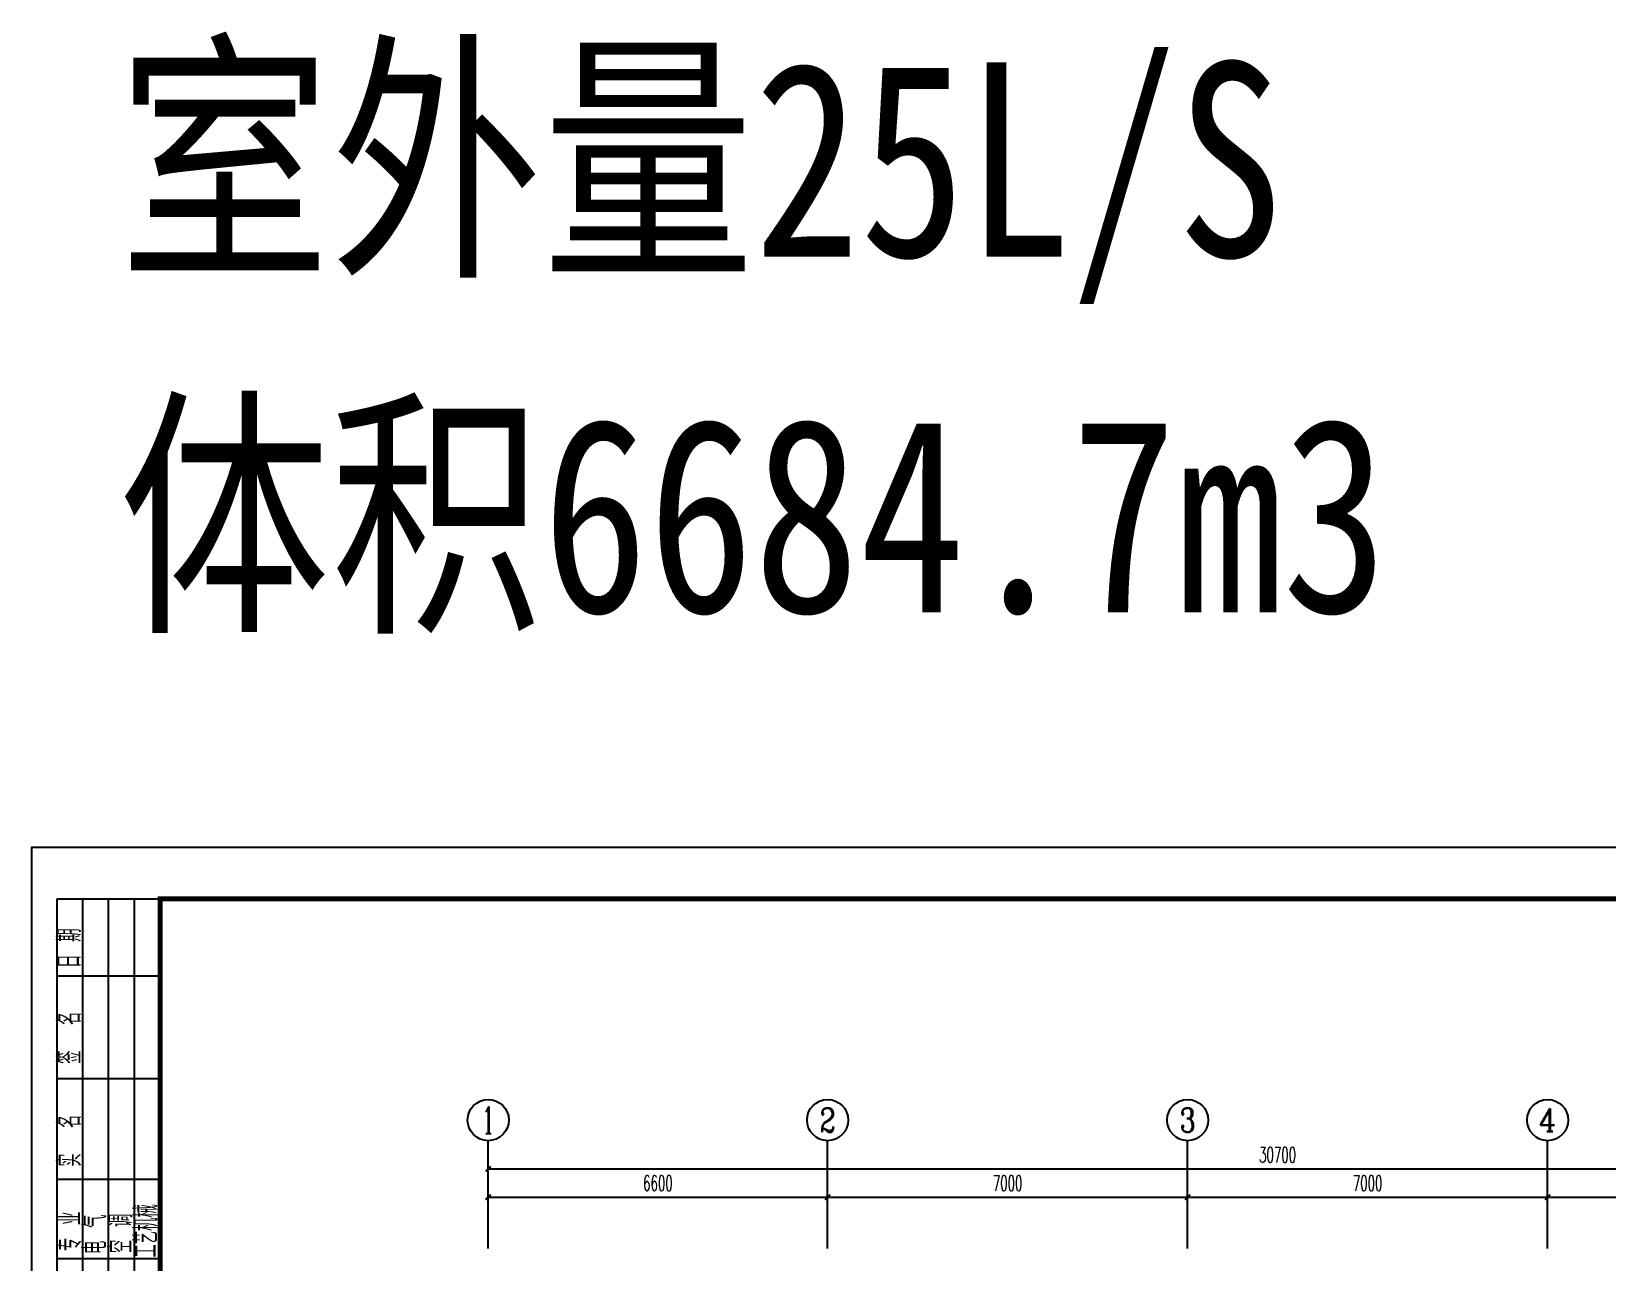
# Model space of a CAD drawing. Extents: x -1254782 to -617813, y -619975 to -323764.
# Drawn here: x -862996 to -832371, y -568627 to -544704 of the extents above; entities that cross this region are included whole.
import ezdxf
from ezdxf.enums import TextEntityAlignment as Align

# ---------------------------------------------------------------- set-up
doc = ezdxf.new("R2010")
doc.units = 0
doc.header["$LTSCALE"] = 1000
doc.header["$MEASUREMENT"] = 0
for name, color, linetype in [('4', 4, 'Continuous'), ('9', 9, 'Continuous'), ('AXIS', 3, 'Continuous'), ('AXIS_TEXT', 7, 'Continuous'), ('PUB_TEXT', 7, 'Continuous'), ('PUB_TITLE', 4, 'Continuous'), ('框', 130, 'Continuous')]:
    doc.layers.add(name, color=color, linetype=linetype)
doc.styles.add('-宋体', font='simsun_0.shx', dxfattribs={"width": 0.8})
doc.styles.add('_TCH_AXIS', font='COMPLEX', dxfattribs={"bigfont": 'GBCBIG'})
doc.styles.add('_TCH_DIM', font='SIMPLEX.shx', dxfattribs={"width": 0.8, "bigfont": 'GBCBIG.shx'})
doc.styles.add('_TCH_DIM_T3', font='SIMPLEX.shx', dxfattribs={"width": 0.564706, "bigfont": 'GBCBIG.shx'})
doc.styles.add('COMPLEX', font='COMPLEX')
doc.dimstyles.new('_TCH_ARCH&&100', dxfattribs={"dimtxt": 297.5, "dimasz": 100, "dimexe": 250, "dimexo": 300, "dimgap": 126.25, "dimtad": 1, "dimdec": 0, "dimzin": 0, "dimdsep": 46, "dimtxsty": '_TCH_DIM_T3', "dimblk": 'ARCHTICK', "dimcen": 0.09, "dimclrt": 7, "dimazin": 2, "dimtfac": 1, "dimtdec": 0, "dimtix": 1, "dimtmove": 2, "dimatfit": 3, "dimfxl": 1, "dimtolj": 1, "dimtzin": 0, "dimarcsym": 0})

# ---------------------------------------------------------------- blocks, each defined once
blk = doc.blocks.new('_ArchTick')
at = {"color": 0, "linetype": 'ByBlock', "const_width": 0.4}
blk.add_lwpolyline([(-0.5, -0.5), (0.5, 0.5)], dxfattribs=at)
blk = doc.blocks.new('*D270')
at = {"layer": 'AXIS', "color": 0, "lineweight": -2, "transparency": 16777216}
for p, q in [((3900, 22200), (3900, 23700)), ((34600, 22200), (34600, 23700)), ((3900, 23450), (34600, 23450))]:
    blk.add_line(p, q, dxfattribs=at)
at = {"layer": 'Defpoints', "color": 0, "transparency": 16777216}
for p in [(34600, 23450), (3900, 21900), (34600, 21900)]:
    blk.add_point(p, dxfattribs=at)
at = {"layer": 'AXIS', "color": 0, "lineweight": -2, "transparency": 16777216, "xscale": 100, "yscale": 100, "zscale": 100, "rotation": 180}
blk.add_blockref('_ArchTick', (3900, 23450), dxfattribs=at)
at = {"layer": 'AXIS', "color": 0, "lineweight": -2, "transparency": 16777216, "xscale": 100, "yscale": 100, "zscale": 100}
blk.add_blockref('_ArchTick', (34600, 23450), dxfattribs=at)
at = {"layer": 'AXIS', "color": 7, "transparency": 16777216, "insert": (19250, 23725), "char_height": 297.5, "attachment_point": 5, "style": '_TCH_DIM_T3'}
blk.add_mtext('\\A1;30700', dxfattribs=at)
blk = doc.blocks.new('*D271')
at = {"layer": 'AXIS', "color": 0, "lineweight": -2, "transparency": 16777216}
for p, q in [((3900, 22200), (3900, 23150)), ((10500, 22200), (10500, 23150)), ((3900, 22900), (10500, 22900))]:
    blk.add_line(p, q, dxfattribs=at)
at = {"layer": 'Defpoints', "color": 0, "transparency": 16777216}
for p in [(10500, 22900), (3900, 21900), (10500, 21900)]:
    blk.add_point(p, dxfattribs=at)
at = {"layer": 'AXIS', "color": 0, "lineweight": -2, "transparency": 16777216, "xscale": 100, "yscale": 100, "zscale": 100, "rotation": 180}
blk.add_blockref('_ArchTick', (3900, 22900), dxfattribs=at)
at = {"layer": 'AXIS', "color": 0, "lineweight": -2, "transparency": 16777216, "xscale": 100, "yscale": 100, "zscale": 100}
blk.add_blockref('_ArchTick', (10500, 22900), dxfattribs=at)
at = {"layer": 'AXIS', "color": 7, "transparency": 16777216, "insert": (7200, 23175), "char_height": 297.5, "attachment_point": 5, "style": '_TCH_DIM_T3'}
blk.add_mtext('\\A1;6600', dxfattribs=at)
blk = doc.blocks.new('*D272')
at = {"layer": 'AXIS', "color": 0, "lineweight": -2, "transparency": 16777216}
for p, q in [((10500, 22200), (10500, 23150)), ((17500, 22200), (17500, 23150)), ((10500, 22900), (17500, 22900))]:
    blk.add_line(p, q, dxfattribs=at)
at = {"layer": 'Defpoints', "color": 0, "transparency": 16777216}
for p in [(17500, 22900), (10500, 21900), (17500, 21900)]:
    blk.add_point(p, dxfattribs=at)
at = {"layer": 'AXIS', "color": 0, "lineweight": -2, "transparency": 16777216, "xscale": 100, "yscale": 100, "zscale": 100, "rotation": 180}
blk.add_blockref('_ArchTick', (10500, 22900), dxfattribs=at)
at = {"layer": 'AXIS', "color": 0, "lineweight": -2, "transparency": 16777216, "xscale": 100, "yscale": 100, "zscale": 100}
blk.add_blockref('_ArchTick', (17500, 22900), dxfattribs=at)
at = {"layer": 'AXIS', "color": 7, "transparency": 16777216, "insert": (14000, 23175), "char_height": 297.5, "attachment_point": 5, "style": '_TCH_DIM_T3'}
blk.add_mtext('\\A1;7000', dxfattribs=at)
blk = doc.blocks.new('*D273')
at = {"layer": 'AXIS', "color": 0, "lineweight": -2, "transparency": 16777216}
for p, q in [((17500, 22200), (17500, 23150)), ((24500, 22200), (24500, 23150)), ((17500, 22900), (24500, 22900))]:
    blk.add_line(p, q, dxfattribs=at)
at = {"layer": 'Defpoints', "color": 0, "transparency": 16777216}
for p in [(24500, 22900), (17500, 21900), (24500, 21900)]:
    blk.add_point(p, dxfattribs=at)
at = {"layer": 'AXIS', "color": 0, "lineweight": -2, "transparency": 16777216, "xscale": 100, "yscale": 100, "zscale": 100, "rotation": 180}
blk.add_blockref('_ArchTick', (17500, 22900), dxfattribs=at)
at = {"layer": 'AXIS', "color": 0, "lineweight": -2, "transparency": 16777216, "xscale": 100, "yscale": 100, "zscale": 100}
blk.add_blockref('_ArchTick', (24500, 22900), dxfattribs=at)
at = {"layer": 'AXIS', "color": 7, "transparency": 16777216, "insert": (21000, 23175), "char_height": 297.5, "attachment_point": 5, "style": '_TCH_DIM_T3'}
blk.add_mtext('\\A1;7000', dxfattribs=at)
blk = doc.blocks.new('*D274')
at = {"layer": 'AXIS', "color": 0, "lineweight": -2, "transparency": 16777216}
for p, q in [((24500, 22200), (24500, 23150)), ((31500, 22200), (31500, 23150)), ((24500, 22900), (31500, 22900))]:
    blk.add_line(p, q, dxfattribs=at)
at = {"layer": 'Defpoints', "color": 0, "transparency": 16777216}
for p in [(31500, 22900), (24500, 21900), (31500, 21900)]:
    blk.add_point(p, dxfattribs=at)
at = {"layer": 'AXIS', "color": 0, "lineweight": -2, "transparency": 16777216, "xscale": 100, "yscale": 100, "zscale": 100, "rotation": 180}
blk.add_blockref('_ArchTick', (24500, 22900), dxfattribs=at)
at = {"layer": 'AXIS', "color": 0, "lineweight": -2, "transparency": 16777216, "xscale": 100, "yscale": 100, "zscale": 100}
blk.add_blockref('_ArchTick', (31500, 22900), dxfattribs=at)
at = {"layer": 'AXIS', "color": 7, "transparency": 16777216, "insert": (28000, 23175), "char_height": 297.5, "attachment_point": 5, "style": '_TCH_DIM_T3'}
blk.add_mtext('\\A1;7000', dxfattribs=at)
blk = doc.blocks.new('_AXISO')
blk.add_circle((0, 0), 0.5)
at = {"layer": 'AXIS_TEXT', "style": 'COMPLEX', "width": 1.041667}
blk.add_attdef('A', text='', height=0.56, dxfattribs=at).set_placement((-0.25, -0.28), (0.25, -0.28), align=Align.FIT)
blk = doc.blocks.new('A$C29A34EED')
at = {"layer": '框'}
for p, q in [((0, 461), (0, 14461)), ((0, 14461), (2000, 14461)), ((500, 461), (500, 14461)), ((1000, 461), (1000, 14461)), ((1500, 461), (1500, 14461)), ((2000, 461), (2000, 14461)), ((2000, 12961), (0, 12961)), ((2000, 10961), (0, 10961)), ((2000, 9005), (0, 9005)), ((2000, 7461), (0, 7461)), ((2000, 5961), (0, 5961)), ((2000, 3961), (0, 3961)), ((2000, 2005), (0, 2005)), ((2000, 461), (0, 461))]:
    blk.add_line(p, q, dxfattribs=at)
at = {"layer": '框', "style": '_TCH_DIM', "width": 0.8}
for s, p in [('日 期', (462, 13120)), ('签  名', (466, 11253)), ('实  名', (466, 9253)), ('专 业', (472, 7613)), ('电 气', (957, 7555)), ('空 调', (1460, 7573)), ('工艺机械', (1953, 7486)), ('日 期', (462, 6120)), ('签  名', (466, 4253)), ('实  名', (466, 2253)), ('专 业', (480, 613)), ('建 筑', (967, 607)), ('结 构', (1470, 612)), ('给排水', (1970, 645)), ('会', (470, 12)), ('签', (1174, -12))]:
    blk.add_text(s, height=450, rotation=90, dxfattribs=at).set_placement(p)
blk = doc.blocks.new('A$C21C844B0')
at = {"layer": '4'}
blk.add_blockref('A$C29A34EED', (0, 26072), dxfattribs=at)
blk = doc.blocks.new('A$C183D7180')
at = {"layer": 'AXIS'}
for p, q in [((3900, 21900), (3900, 24000)), ((10500, 21900), (10500, 24000)), ((17500, 21900), (17500, 24000)), ((24500, 21900), (24500, 24000))]:
    blk.add_line(p, q, dxfattribs=at)
ref = blk.add_blockref('_AXISO', (3900, 24400), dxfattribs=dict(at, xscale=800, yscale=800, zscale=800))
ref.add_attrib('A', '1', dxfattribs={"layer": 'AXIS_TEXT', "height": 514.7, "style": '_TCH_AXIS'}).set_placement((3789.7, 24142.6), (4010.3, 24142.6), align=Align.FIT)
ref = blk.add_blockref('_AXISO', (10500, 24400), dxfattribs=dict(at, xscale=800, yscale=800, zscale=800))
ref.add_attrib('A', '2', dxfattribs={"layer": 'AXIS_TEXT', "height": 465.9, "style": '_TCH_AXIS'}).set_placement((10344.7, 24167), (10655.3, 24167), align=Align.FIT)
ref = blk.add_blockref('_AXISO', (17500, 24400), dxfattribs=dict(at, xscale=800, yscale=800, zscale=800))
ref.add_attrib('A', '3', dxfattribs={"layer": 'AXIS_TEXT', "height": 465.9, "style": '_TCH_AXIS'}).set_placement((17344.7, 24167), (17655.3, 24167), align=Align.FIT)
ref = blk.add_blockref('_AXISO', (24500, 24400), dxfattribs=dict(at, xscale=800, yscale=800, zscale=800))
ref.add_attrib('A', '4', dxfattribs={"layer": 'AXIS_TEXT', "height": 445.4, "style": '_TCH_AXIS'}).set_placement((24330.3, 24177.3), (24669.7, 24177.3), align=Align.FIT)
for p1, p2, distance, picture, middle in [((3900, 21900), (34600, 21900), 1550, '*D270', (19250, 23725)), ((3900, 21900), (10500, 21900), 1000, '*D271', (7200, 23175)), ((10500, 21900), (17500, 21900), 1000, '*D272', (14000, 23175)), ((17500, 21900), (24500, 21900), 1000, '*D273', (21000, 23175)), ((24500, 21900), (31500, 21900), 1000, '*D274', (28000, 23175))]:
    dim = blk.add_aligned_dim(p1=p1, p2=p2, distance=distance, dimstyle='_TCH_ARCH&&100', dxfattribs=at)
    dim.commit()
    dim.dimension.update_dxf_attribs({"geometry": picture, "text_midpoint": middle})

msp = doc.modelspace()

# ---------------------------------------------------------------- linework, layer by layer
at = {"layer": 'PUB_TITLE'}
msp.add_lwpolyline([(-862995.5, -602574.7), (-803595.5, -602574.7), (-803595.5, -560574.7), (-862995.5, -560574.7)], close=True, dxfattribs=at)
at = {"layer": 'PUB_TITLE', "const_width": 100}
msp.add_lwpolyline([(-860495.5, -601574.7), (-804595.5, -601574.7), (-804595.5, -561574.7), (-860495.5, -561574.7)], close=True, dxfattribs=at)

# ---------------------------------------------------------------- block references
at = {"layer": '4'}
msp.add_blockref('A$C21C844B0', (-862495.5, -602107.2), dxfattribs=at)
at = {"layer": '9'}
msp.add_blockref('A$C183D7180', (-858015.8, -590276.7), dxfattribs=at)

# ---------------------------------------------------------------- texts
at = {"layer": 'PUB_TEXT', "style": '-宋体', "width": 0.8}
for s, p in [('室外量25L/S', (-861304.5, -549082.1)), ('体积6684.7m3', (-861304.5, -555999.7))]:
    msp.add_text(s, height=3776.37, dxfattribs=at).set_placement(p)

doc.saveas('drawing.dxf')
